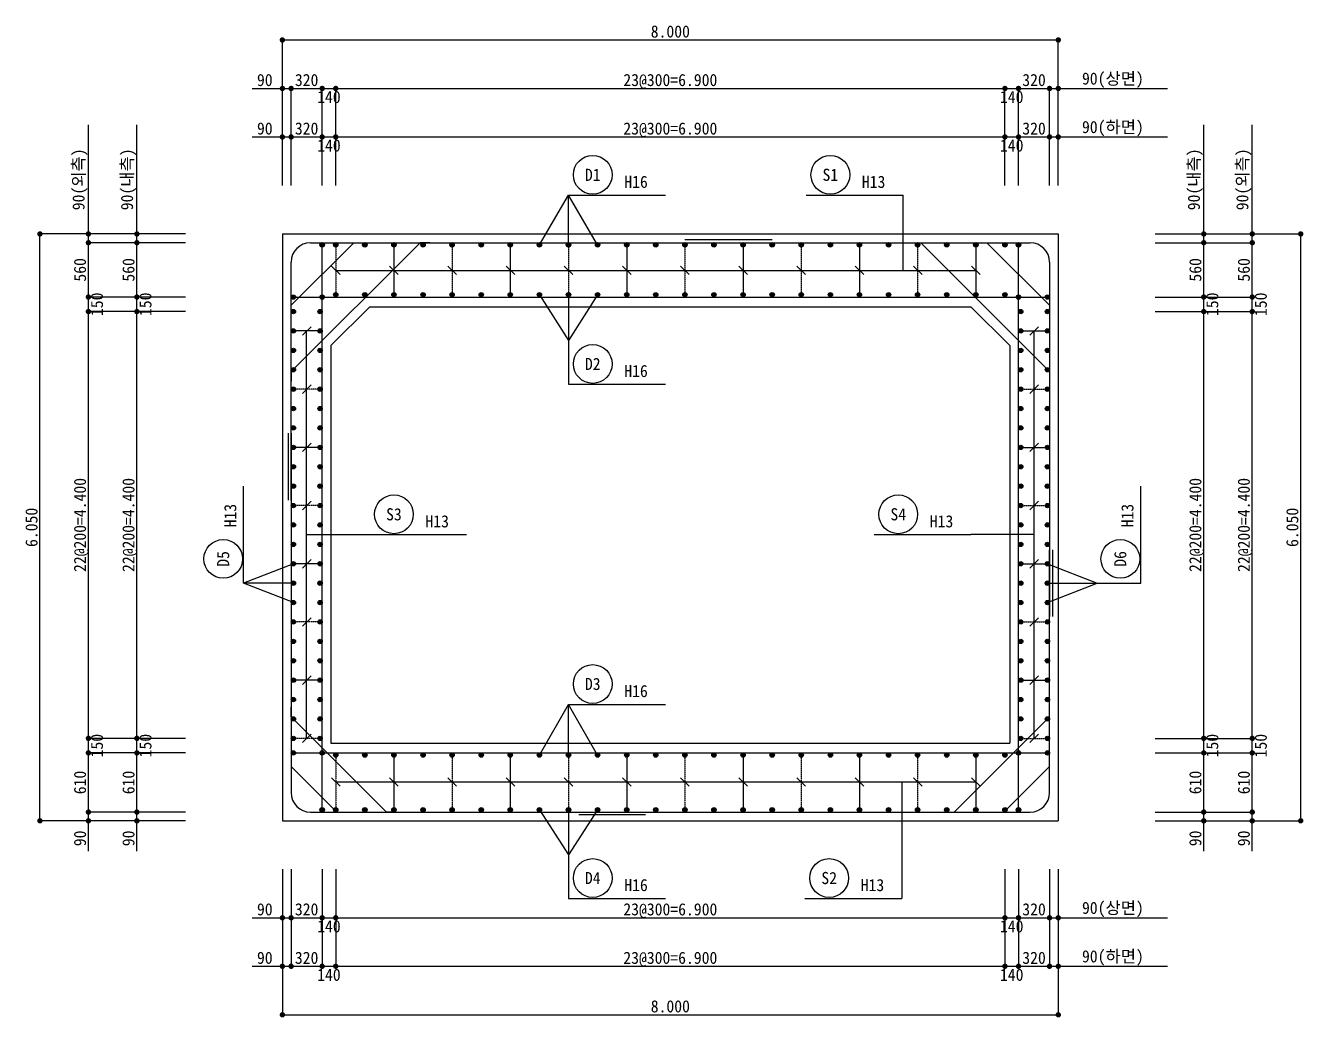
# Model space of a CAD drawing. Header units: millimetres. Extents: x 1330959 to 1373009, y -27555 to 2145.
# Drawn here: x 1345397 to 1358573, y -18392 to -8166 of the extents above; entities that cross this region are included whole.
import ezdxf
from ezdxf.enums import TextEntityAlignment as Align

# ---------------------------------------------------------------- set-up
doc = ezdxf.new("R2010")
doc.units = ezdxf.units.MM
doc.linetypes.add('A-HIDDN01', pattern=[0.375, 0.25, -0.125])
for name, color, linetype in [('CS-CONC-MAJR', 4, 'Continuous'), ('CS-DIML', 1, 'Continuous'), ('CS-DIMT', 3, 'Continuous'), ('CS-MISC', 3, 'Continuous'), ('CS-RBAR-EREC', 6, 'Continuous'), ('CS-RBAR-MAJR', 6, 'Continuous'), ('CS-SYMB-LIN3', 1, 'Continuous'), ('CS-TEXT', 3, 'Continuous')]:
    doc.layers.add(name, color=color, linetype=linetype)
doc.styles.add('A_STANDARD', font='DotumChe.ttf')

msp = doc.modelspace()

# ---------------------------------------------------------------- linework, layer by layer
at = {"layer": 'CS-CONC-MAJR'}
for p, q in [((1348045, -10315), (1348545, -10315)), ((1348045, -10315), (1348045, -16365)), ((1348545, -10315), (1355545, -10315)), ((1355545, -10315), (1356045, -10315)), ((1356045, -10315), (1356045, -16365)), ((1348545, -11465), (1348945, -11065)), ((1348945, -11065), (1355145, -11065)), ((1355545, -11465), (1355145, -11065)), ((1348545, -11465), (1348545, -15565)), ((1355545, -11465), (1355545, -15565)), ((1348545, -15565), (1355545, -15565)), ((1348045, -16365), (1348545, -16365)), ((1348545, -16365), (1355545, -16365)), ((1355545, -16365), (1356045, -16365))]:
    msp.add_line(p, q, dxfattribs=at)
at = {"layer": 'CS-DIML'}
for p, q in [((1348045, -8815), (1348045, -8290)), ((1356045, -8815), (1356045, -8290)), ((1348045, -8315), (1356045, -8315)), ((1347733, -8815), (1348045, -8815)), ((1348045, -9315), (1348045, -8790)), ((1348045, -8815), (1348135, -8815)), ((1348135, -9315), (1348135, -8790)), ((1348135, -8815), (1348455, -8815)), ((1348455, -9315), (1348455, -8790)), ((1348455, -8815), (1348595, -8815)), ((1348595, -9315), (1348595, -8790)), ((1348595, -8815), (1355495, -8815)), ((1355495, -9315), (1355495, -8790)), ((1355495, -8815), (1355635, -8815)), ((1355635, -9315), (1355635, -8790)), ((1355635, -8815), (1355955, -8815)), ((1355955, -9315), (1355955, -8790)), ((1355955, -8815), (1356045, -8815)), ((1356045, -9315), (1356045, -8790)), ((1356045, -8815), (1357170, -8815)), ((1346045, -10315), (1346045, -9190)), ((1346545, -10315), (1346545, -9190)), ((1357545, -10315), (1357545, -9190)), ((1358045, -10315), (1358045, -9190)), ((1347733, -9315), (1348045, -9315)), ((1348045, -9815), (1348045, -9290)), ((1348045, -9315), (1348135, -9315)), ((1348135, -9815), (1348135, -9290)), ((1348135, -9315), (1348455, -9315)), ((1348455, -9815), (1348455, -9290)), ((1348455, -9315), (1348595, -9315)), ((1348595, -9815), (1348595, -9290)), ((1348595, -9315), (1355495, -9315)), ((1355495, -9815), (1355495, -9290)), ((1355495, -9315), (1355635, -9315)), ((1355635, -9815), (1355635, -9290)), ((1355635, -9315), (1355955, -9315)), ((1355955, -9815), (1355955, -9290)), ((1355955, -9315), (1356045, -9315)), ((1356045, -9815), (1356045, -9290)), ((1356045, -9315), (1357170, -9315)), ((1350695, -10427), (1350995, -9915)), ((1350995, -10427), (1350995, -9915)), ((1351295, -10427), (1350995, -9915)), ((1354445, -10690), (1354445, -9915)), ((1346045, -10315), (1345520, -10315)), ((1345545, -16365), (1345545, -10315)), ((1346545, -10315), (1346020, -10315)), ((1346545, -10405), (1346020, -10405)), ((1346045, -10405), (1346045, -10315)), ((1346045, -10965), (1346045, -10405)), ((1347045, -10315), (1346520, -10315)), ((1347045, -10405), (1346520, -10405)), ((1346545, -10405), (1346545, -10315)), ((1346545, -10965), (1346545, -10405)), ((1357045, -10315), (1357570, -10315)), ((1357045, -10405), (1357570, -10405)), ((1357545, -10315), (1358070, -10315)), ((1357545, -10405), (1357545, -10315)), ((1357545, -10405), (1358070, -10405)), ((1357545, -10965), (1357545, -10405)), ((1358045, -10405), (1358045, -10315)), ((1358045, -10315), (1358570, -10315)), ((1358045, -10965), (1358045, -10405)), ((1358545, -16365), (1358545, -10315)), ((1348595, -10690), (1355195, -10690)), ((1346545, -10965), (1346020, -10965)), ((1346045, -11115), (1346045, -10965)), ((1347045, -10965), (1346520, -10965)), ((1346545, -11115), (1346545, -10965)), ((1350695, -10942), (1350995, -11415)), ((1350995, -10942), (1350995, -11415)), ((1351295, -10942), (1350995, -11415)), ((1357045, -10965), (1357570, -10965)), ((1357545, -10965), (1358070, -10965)), ((1357545, -11115), (1357545, -10965)), ((1358045, -11115), (1358045, -10965)), ((1346545, -11115), (1346020, -11115)), ((1346045, -15515), (1346045, -11115)), ((1347045, -11115), (1346520, -11115)), ((1346545, -15515), (1346545, -11115)), ((1357045, -11115), (1357570, -11115)), ((1357545, -11115), (1358070, -11115)), ((1357545, -15515), (1357545, -11115)), ((1358045, -15515), (1358045, -11115)), ((1348295, -15515), (1348295, -11315)), ((1355795, -15515), (1355795, -11315)), ((1350995, -11415), (1350995, -11865)), ((1348295, -13415), (1348945, -13415)), ((1355795, -13415), (1355145, -13415)), ((1348158, -13715), (1347645, -13915)), ((1355933, -13715), (1356445, -13915)), ((1348158, -14115), (1347645, -13915)), ((1348158, -13915), (1347645, -13915)), ((1355933, -14115), (1356445, -13915)), ((1355933, -13915), (1356445, -13915)), ((1356445, -13915), (1356895, -13915)), ((1350695, -15687), (1350995, -15165)), ((1350995, -15687), (1350995, -15165)), ((1351295, -15687), (1350995, -15165)), ((1346545, -15515), (1346020, -15515)), ((1346045, -15665), (1346045, -15515)), ((1347045, -15515), (1346520, -15515)), ((1346545, -15665), (1346545, -15515)), ((1357045, -15515), (1357570, -15515)), ((1357545, -15515), (1358070, -15515)), ((1357545, -15665), (1357545, -15515)), ((1358045, -15665), (1358045, -15515)), ((1346545, -15665), (1346020, -15665)), ((1346045, -16275), (1346045, -15665)), ((1347045, -15665), (1346520, -15665)), ((1346545, -16275), (1346545, -15665)), ((1357045, -15665), (1357570, -15665)), ((1357545, -15665), (1358070, -15665)), ((1357545, -16275), (1357545, -15665)), ((1358045, -16275), (1358045, -15665)), ((1348595, -15965), (1355195, -15965)), ((1354433, -15965), (1354433, -17165)), ((1346545, -16275), (1346020, -16275)), ((1346045, -16365), (1346045, -16275)), ((1347045, -16275), (1346520, -16275)), ((1346545, -16365), (1346545, -16275)), ((1350695, -16252), (1350995, -16715)), ((1350995, -16252), (1350995, -16715)), ((1351295, -16252), (1350995, -16715)), ((1357045, -16275), (1357570, -16275)), ((1357545, -16275), (1358070, -16275)), ((1357545, -16365), (1357545, -16275)), ((1358045, -16365), (1358045, -16275)), ((1346045, -16365), (1345520, -16365)), ((1346545, -16365), (1346020, -16365)), ((1346045, -16677), (1346045, -16365)), ((1347045, -16365), (1346520, -16365)), ((1346545, -16677), (1346545, -16365)), ((1357045, -16365), (1357570, -16365)), ((1357545, -16365), (1358070, -16365)), ((1357545, -16677), (1357545, -16365)), ((1358045, -16677), (1358045, -16365)), ((1358045, -16365), (1358570, -16365)), ((1350995, -16715), (1350995, -17165)), ((1348045, -16865), (1348045, -17390)), ((1348135, -16865), (1348135, -17390)), ((1348455, -16865), (1348455, -17390)), ((1348595, -16865), (1348595, -17390)), ((1355495, -16865), (1355495, -17390)), ((1355635, -16865), (1355635, -17390)), ((1355955, -16865), (1355955, -17390)), ((1356045, -16865), (1356045, -17390)), ((1347733, -17365), (1348045, -17365)), ((1348045, -17365), (1348045, -17890)), ((1348045, -17365), (1348135, -17365)), ((1348135, -17365), (1348135, -17890)), ((1348135, -17365), (1348455, -17365)), ((1348455, -17365), (1348455, -17890)), ((1348455, -17365), (1348595, -17365)), ((1348595, -17365), (1348595, -17890)), ((1348595, -17365), (1355495, -17365)), ((1355495, -17365), (1355495, -17890)), ((1355495, -17365), (1355635, -17365)), ((1355635, -17365), (1355635, -17890)), ((1355635, -17365), (1355955, -17365)), ((1355955, -17365), (1355955, -17890)), ((1355955, -17365), (1356045, -17365)), ((1356045, -17365), (1356045, -17890)), ((1356045, -17365), (1357170, -17365)), ((1347733, -17865), (1348045, -17865)), ((1348045, -17865), (1348135, -17865)), ((1348045, -17865), (1348045, -18390)), ((1348135, -17865), (1348455, -17865)), ((1348455, -17865), (1348595, -17865)), ((1348595, -17865), (1355495, -17865)), ((1355495, -17865), (1355635, -17865)), ((1355635, -17865), (1355955, -17865)), ((1355955, -17865), (1356045, -17865)), ((1356045, -17865), (1357170, -17865)), ((1356045, -17865), (1356045, -18390)), ((1348045, -18365), (1356045, -18365))]:
    msp.add_line(p, q, dxfattribs=at)
at = {"layer": 'CS-MISC'}
for p, q in [((1348551, -10646), (1348640, -10734)), ((1349151, -10646), (1349240, -10734)), ((1349751, -10646), (1349840, -10734)), ((1350351, -10646), (1350440, -10734)), ((1350951, -10646), (1351040, -10734)), ((1351551, -10646), (1351640, -10734)), ((1352151, -10646), (1352240, -10734)), ((1352751, -10646), (1352840, -10734)), ((1353351, -10646), (1353440, -10734)), ((1353951, -10646), (1354040, -10734)), ((1354551, -10646), (1354640, -10734)), ((1355151, -10646), (1355240, -10734)), ((1348340, -11271), (1348251, -11359)), ((1355751, -11359), (1355840, -11271)), ((1348340, -11871), (1348251, -11959)), ((1355751, -11959), (1355840, -11871)), ((1348340, -12471), (1348251, -12559)), ((1355751, -12559), (1355840, -12471)), ((1348340, -13071), (1348251, -13159)), ((1355751, -13159), (1355840, -13071)), ((1348340, -13671), (1348251, -13759)), ((1355751, -13759), (1355840, -13671)), ((1348340, -14271), (1348251, -14359)), ((1355751, -14359), (1355840, -14271)), ((1348340, -14871), (1348251, -14959)), ((1355751, -14959), (1355840, -14871)), ((1348340, -15471), (1348251, -15559)), ((1355751, -15559), (1355840, -15471)), ((1348551, -15921), (1348640, -16009)), ((1349151, -15921), (1349240, -16009)), ((1349751, -15921), (1349840, -16009)), ((1350351, -15921), (1350440, -16009)), ((1350951, -15921), (1351040, -16009)), ((1351551, -15921), (1351640, -16009)), ((1352151, -15921), (1352240, -16009)), ((1352751, -15921), (1352840, -16009)), ((1353351, -15921), (1353440, -16009)), ((1353951, -15921), (1354040, -16009)), ((1354551, -15921), (1354640, -16009)), ((1355151, -15921), (1355240, -16009))]:
    msp.add_line(p, q, dxfattribs=at)
at = {"layer": 'CS-MISC', "color": 1, "const_width": 27.5}
for points in [[(1348045, -8301, 1), (1348045, -8329, 1)], [(1356045, -8301, 1), (1356045, -8329, 1)], [(1348045, -8801, 1), (1348045, -8829, 1)], [(1348135, -8801, 1), (1348135, -8829, 1)], [(1348135, -8801, 1), (1348135, -8829, 1)], [(1348455, -8801, 1), (1348455, -8829, 1)], [(1348455, -8801, 1), (1348455, -8829, 1)], [(1348595, -8801, 1), (1348595, -8829, 1)], [(1348595, -8801, 1), (1348595, -8829, 1)], [(1355495, -8801, 1), (1355495, -8829, 1)], [(1355495, -8801, 1), (1355495, -8829, 1)], [(1355635, -8801, 1), (1355635, -8829, 1)], [(1355635, -8801, 1), (1355635, -8829, 1)], [(1355955, -8801, 1), (1355955, -8829, 1)], [(1355955, -8801, 1), (1355955, -8829, 1)], [(1356045, -8801, 1), (1356045, -8829, 1)], [(1356045, -8801, 1), (1356045, -8829, 1)], [(1348045, -9301, 1), (1348045, -9329, 1)], [(1348135, -9301, 1), (1348135, -9329, 1)], [(1348135, -9301, 1), (1348135, -9329, 1)], [(1348455, -9301, 1), (1348455, -9329, 1)], [(1348455, -9301, 1), (1348455, -9329, 1)], [(1348595, -9301, 1), (1348595, -9329, 1)], [(1348595, -9301, 1), (1348595, -9329, 1)], [(1355495, -9301, 1), (1355495, -9329, 1)], [(1355495, -9301, 1), (1355495, -9329, 1)], [(1355635, -9301, 1), (1355635, -9329, 1)], [(1355635, -9301, 1), (1355635, -9329, 1)], [(1355955, -9301, 1), (1355955, -9329, 1)], [(1355955, -9301, 1), (1355955, -9329, 1)], [(1356045, -9301, 1), (1356045, -9329, 1)], [(1356045, -9301, 1), (1356045, -9329, 1)], [(1345545, -10301, 1), (1345545, -10329, 1)], [(1346045, -10301, 1), (1346045, -10329, 1)], [(1346045, -10301, 1), (1346045, -10329, 1)], [(1346045, -10391, 1), (1346045, -10419, 1)], [(1346045, -10391, 1), (1346045, -10419, 1)], [(1346545, -10301, 1), (1346545, -10329, 1)], [(1346545, -10301, 1), (1346545, -10329, 1)], [(1346545, -10391, 1), (1346545, -10419, 1)], [(1346545, -10391, 1), (1346545, -10419, 1)], [(1357545, -10301, 1), (1357545, -10329, 1)], [(1357545, -10301, 1), (1357545, -10329, 1)], [(1357545, -10391, 1), (1357545, -10419, 1)], [(1357545, -10391, 1), (1357545, -10419, 1)], [(1358045, -10301, 1), (1358045, -10329, 1)], [(1358045, -10301, 1), (1358045, -10329, 1)], [(1358045, -10391, 1), (1358045, -10419, 1)], [(1358045, -10391, 1), (1358045, -10419, 1)], [(1358545, -10301, 1), (1358545, -10329, 1)], [(1346045, -10951, 1), (1346045, -10979, 1)], [(1346045, -10951, 1), (1346045, -10979, 1)], [(1346545, -10951, 1), (1346545, -10979, 1)], [(1346545, -10951, 1), (1346545, -10979, 1)], [(1357545, -10951, 1), (1357545, -10979, 1)], [(1357545, -10951, 1), (1357545, -10979, 1)], [(1358045, -10951, 1), (1358045, -10979, 1)], [(1358045, -10951, 1), (1358045, -10979, 1)], [(1346045, -11101, 1), (1346045, -11129, 1)], [(1346045, -11101, 1), (1346045, -11129, 1)], [(1346545, -11101, 1), (1346545, -11129, 1)], [(1346545, -11101, 1), (1346545, -11129, 1)], [(1357545, -11101, 1), (1357545, -11129, 1)], [(1357545, -11101, 1), (1357545, -11129, 1)], [(1358045, -11101, 1), (1358045, -11129, 1)], [(1358045, -11101, 1), (1358045, -11129, 1)], [(1346045, -15501, 1), (1346045, -15529, 1)], [(1346045, -15501, 1), (1346045, -15529, 1)], [(1346545, -15501, 1), (1346545, -15529, 1)], [(1346545, -15501, 1), (1346545, -15529, 1)], [(1357545, -15501, 1), (1357545, -15529, 1)], [(1357545, -15501, 1), (1357545, -15529, 1)], [(1358045, -15501, 1), (1358045, -15529, 1)], [(1358045, -15501, 1), (1358045, -15529, 1)], [(1346045, -15651, 1), (1346045, -15679, 1)], [(1346045, -15651, 1), (1346045, -15679, 1)], [(1346545, -15651, 1), (1346545, -15679, 1)], [(1346545, -15651, 1), (1346545, -15679, 1)], [(1357545, -15651, 1), (1357545, -15679, 1)], [(1357545, -15651, 1), (1357545, -15679, 1)], [(1358045, -15651, 1), (1358045, -15679, 1)], [(1358045, -15651, 1), (1358045, -15679, 1)], [(1345545, -16351, 1), (1345545, -16379, 1)], [(1346045, -16261, 1), (1346045, -16289, 1)], [(1346045, -16261, 1), (1346045, -16289, 1)], [(1346045, -16351, 1), (1346045, -16379, 1)], [(1346545, -16261, 1), (1346545, -16289, 1)], [(1346545, -16261, 1), (1346545, -16289, 1)], [(1346545, -16351, 1), (1346545, -16379, 1)], [(1357545, -16261, 1), (1357545, -16289, 1)], [(1357545, -16261, 1), (1357545, -16289, 1)], [(1357545, -16351, 1), (1357545, -16379, 1)], [(1358045, -16261, 1), (1358045, -16289, 1)], [(1358045, -16261, 1), (1358045, -16289, 1)], [(1358045, -16351, 1), (1358045, -16379, 1)], [(1358545, -16351, 1), (1358545, -16379, 1)], [(1348045, -17351, 1), (1348045, -17379, 1)], [(1348135, -17351, 1), (1348135, -17379, 1)], [(1348135, -17351, 1), (1348135, -17379, 1)], [(1348455, -17351, 1), (1348455, -17379, 1)], [(1348455, -17351, 1), (1348455, -17379, 1)], [(1348595, -17351, 1), (1348595, -17379, 1)], [(1348595, -17351, 1), (1348595, -17379, 1)], [(1355495, -17351, 1), (1355495, -17379, 1)], [(1355495, -17351, 1), (1355495, -17379, 1)], [(1355635, -17351, 1), (1355635, -17379, 1)], [(1355635, -17351, 1), (1355635, -17379, 1)], [(1355955, -17351, 1), (1355955, -17379, 1)], [(1355955, -17351, 1), (1355955, -17379, 1)], [(1356045, -17351, 1), (1356045, -17379, 1)], [(1356045, -17351, 1), (1356045, -17379, 1)], [(1348045, -17851, 1), (1348045, -17879, 1)], [(1348135, -17851, 1), (1348135, -17879, 1)], [(1348135, -17851, 1), (1348135, -17879, 1)], [(1348455, -17851, 1), (1348455, -17879, 1)], [(1348455, -17851, 1), (1348455, -17879, 1)], [(1348595, -17851, 1), (1348595, -17879, 1)], [(1348595, -17851, 1), (1348595, -17879, 1)], [(1355495, -17851, 1), (1355495, -17879, 1)], [(1355495, -17851, 1), (1355495, -17879, 1)], [(1355635, -17851, 1), (1355635, -17879, 1)], [(1355635, -17851, 1), (1355635, -17879, 1)], [(1355955, -17851, 1), (1355955, -17879, 1)], [(1355955, -17851, 1), (1355955, -17879, 1)], [(1356045, -17851, 1), (1356045, -17879, 1)], [(1356045, -17851, 1), (1356045, -17879, 1)], [(1348045, -18351, 1), (1348045, -18379, 1)], [(1356045, -18351, 1), (1356045, -18379, 1)]]:
    msp.add_lwpolyline(points, format="xyb", close=True, dxfattribs=at)
at = {"layer": 'CS-RBAR-EREC'}
for p, q in [((1348135, -11050), (1348780, -10405)), ((1355955, -11050), (1355310, -10405)), ((1348135, -15805), (1348605, -16275)), ((1355955, -15805), (1355485, -16275))]:
    msp.add_line(p, q, dxfattribs=at)
at = {"layer": 'CS-RBAR-EREC', "linetype": 'A-HIDDN01'}
for p, q in [((1348595, -10405), (1348595, -10965)), ((1349795, -10405), (1349795, -10965)), ((1350995, -10405), (1350995, -10965)), ((1352195, -10405), (1352195, -10965)), ((1353395, -10405), (1353395, -10965)), ((1354595, -10405), (1354595, -10965)), ((1348455, -11915), (1348135, -11915)), ((1355635, -11915), (1355955, -11915)), ((1348455, -13115), (1348135, -13115)), ((1355635, -13115), (1355955, -13115)), ((1348455, -14315), (1348135, -14315)), ((1355635, -14315), (1355955, -14315)), ((1348455, -15515), (1348135, -15515)), ((1355635, -15515), (1355955, -15515)), ((1348595, -15665), (1348595, -16275)), ((1349795, -15665), (1349795, -16275)), ((1350995, -15665), (1350995, -16275)), ((1352195, -15665), (1352195, -16275)), ((1353395, -15665), (1353395, -16275)), ((1354595, -15665), (1354595, -16275))]:
    msp.add_line(p, q, dxfattribs=at)
at = {"layer": 'CS-RBAR-EREC', "linetype": 'Continuous'}
for p, q in [((1349195, -10405), (1349195, -10965)), ((1350395, -10405), (1350395, -10965)), ((1351595, -10405), (1351595, -10965)), ((1352795, -10405), (1352795, -10965)), ((1353995, -10405), (1353995, -10965)), ((1355195, -10405), (1355195, -10965)), ((1348455, -11315), (1348135, -11315)), ((1355635, -11315), (1355955, -11315)), ((1348455, -12515), (1348135, -12515)), ((1355635, -12515), (1355955, -12515)), ((1348455, -13715), (1348135, -13715)), ((1355635, -13715), (1355955, -13715)), ((1348455, -14915), (1348135, -14915)), ((1355635, -14915), (1355955, -14915)), ((1349195, -15665), (1349195, -16275)), ((1350395, -15665), (1350395, -16275)), ((1351595, -15665), (1351595, -16275)), ((1352795, -15665), (1352795, -16275)), ((1353995, -15665), (1353995, -16275)), ((1355195, -15665), (1355195, -16275))]:
    msp.add_line(p, q, dxfattribs=at)
at = {"layer": 'CS-RBAR-MAJR'}
for p, q in [((1349464, -10405), (1348135, -11733)), ((1348335, -10405), (1353095, -10405)), ((1348455, -16275), (1348455, -10405)), ((1349564, -10405), (1349464, -10405)), ((1353095, -10375), (1352195, -10375)), ((1352195, -10405), (1355755, -10405)), ((1354527, -10405), (1354627, -10405)), ((1354627, -10405), (1355955, -11733)), ((1355635, -16275), (1355635, -10405)), ((1348135, -13060), (1348135, -10605)), ((1355955, -10605), (1355955, -14260)), ((1348135, -10965), (1355955, -10965)), ((1348135, -11733), (1348135, -11833)), ((1355955, -11733), (1355955, -11833)), ((1348105, -12370), (1348105, -13060)), ((1348135, -12370), (1348135, -16075)), ((1355955, -16075), (1355955, -13570)), ((1355985, -13570), (1355985, -14260)), ((1348135, -15293), (1348135, -15193)), ((1355955, -15293), (1355955, -15193)), ((1349118, -16275), (1348135, -15293)), ((1354973, -16275), (1355955, -15293)), ((1348135, -15665), (1355955, -15665)), ((1348335, -16275), (1351790, -16275)), ((1349218, -16275), (1349118, -16275)), ((1351100, -16275), (1355755, -16275)), ((1351790, -16305), (1351100, -16305)), ((1354873, -16275), (1354973, -16275))]:
    msp.add_line(p, q, dxfattribs=at)
at = {"layer": 'CS-RBAR-MAJR', "const_width": 22.5}
for points in [[(1348467, -10427, 1), (1348444, -10427, 1)], [(1348607, -10427, 1), (1348584, -10427, 1)], [(1348907, -10427, 1), (1348884, -10427, 1)], [(1349207, -10427, 1), (1349184, -10427, 1)], [(1349507, -10427, 1), (1349484, -10427, 1)], [(1349807, -10427, 1), (1349784, -10427, 1)], [(1350107, -10427, 1), (1350084, -10427, 1)], [(1350407, -10427, 1), (1350384, -10427, 1)], [(1350707, -10427, 1), (1350684, -10427, 1)], [(1351007, -10427, 1), (1350984, -10427, 1)], [(1351307, -10427, 1), (1351284, -10427, 1)], [(1351607, -10427, 1), (1351584, -10427, 1)], [(1351907, -10427, 1), (1351884, -10427, 1)], [(1352207, -10427, 1), (1352184, -10427, 1)], [(1352507, -10427, 1), (1352484, -10427, 1)], [(1352807, -10427, 1), (1352784, -10427, 1)], [(1353107, -10427, 1), (1353084, -10427, 1)], [(1353407, -10427, 1), (1353384, -10427, 1)], [(1353707, -10427, 1), (1353684, -10427, 1)], [(1354007, -10427, 1), (1353984, -10427, 1)], [(1354307, -10427, 1), (1354284, -10427, 1)], [(1354607, -10427, 1), (1354584, -10427, 1)], [(1354907, -10427, 1), (1354884, -10427, 1)], [(1355207, -10427, 1), (1355184, -10427, 1)], [(1355507, -10427, 1), (1355484, -10427, 1)], [(1355647, -10427, 1), (1355624, -10427, 1)], [(1348607, -10942, 1), (1348584, -10942, 1)], [(1348907, -10942, 1), (1348884, -10942, 1)], [(1349207, -10942, 1), (1349184, -10942, 1)], [(1349507, -10942, 1), (1349484, -10942, 1)], [(1349807, -10942, 1), (1349784, -10942, 1)], [(1350107, -10942, 1), (1350084, -10942, 1)], [(1350407, -10942, 1), (1350384, -10942, 1)], [(1350707, -10942, 1), (1350684, -10942, 1)], [(1351007, -10942, 1), (1350984, -10942, 1)], [(1351307, -10942, 1), (1351284, -10942, 1)], [(1351607, -10942, 1), (1351584, -10942, 1)], [(1351907, -10942, 1), (1351884, -10942, 1)], [(1352207, -10942, 1), (1352184, -10942, 1)], [(1352507, -10942, 1), (1352484, -10942, 1)], [(1352807, -10942, 1), (1352784, -10942, 1)], [(1353107, -10942, 1), (1353084, -10942, 1)], [(1353407, -10942, 1), (1353384, -10942, 1)], [(1353707, -10942, 1), (1353684, -10942, 1)], [(1354007, -10942, 1), (1353984, -10942, 1)], [(1354307, -10942, 1), (1354284, -10942, 1)], [(1354607, -10942, 1), (1354584, -10942, 1)], [(1354907, -10942, 1), (1354884, -10942, 1)], [(1355207, -10942, 1), (1355184, -10942, 1)], [(1355507, -10942, 1), (1355484, -10942, 1)], [(1348169, -10965, 1), (1348147, -10965, 1)], [(1348467, -10965, 1), (1348444, -10965, 1)], [(1355647, -10965, 1), (1355624, -10965, 1)], [(1355944, -10965, 1), (1355922, -10965, 1)], [(1348169, -11115, 1), (1348147, -11115, 1)], [(1348444, -11115, 1), (1348422, -11115, 1)], [(1355669, -11115, 1), (1355647, -11115, 1)], [(1355944, -11115, 1), (1355922, -11115, 1)], [(1348169, -11315, 1), (1348147, -11315, 1)], [(1348444, -11315, 1), (1348422, -11315, 1)], [(1355669, -11315, 1), (1355647, -11315, 1)], [(1355944, -11315, 1), (1355922, -11315, 1)], [(1348169, -11515, 1), (1348147, -11515, 1)], [(1348444, -11515, 1), (1348422, -11515, 1)], [(1355669, -11515, 1), (1355647, -11515, 1)], [(1355944, -11515, 1), (1355922, -11515, 1)], [(1348169, -11715, 1), (1348147, -11715, 1)], [(1348444, -11715, 1), (1348422, -11715, 1)], [(1355669, -11715, 1), (1355647, -11715, 1)], [(1355944, -11715, 1), (1355922, -11715, 1)], [(1348169, -11915, 1), (1348147, -11915, 1)], [(1348444, -11915, 1), (1348422, -11915, 1)], [(1355669, -11915, 1), (1355647, -11915, 1)], [(1355944, -11915, 1), (1355922, -11915, 1)], [(1348169, -12115, 1), (1348147, -12115, 1)], [(1348444, -12115, 1), (1348422, -12115, 1)], [(1355669, -12115, 1), (1355647, -12115, 1)], [(1355944, -12115, 1), (1355922, -12115, 1)], [(1348169, -12315, 1), (1348147, -12315, 1)], [(1348444, -12315, 1), (1348422, -12315, 1)], [(1355669, -12315, 1), (1355647, -12315, 1)], [(1355944, -12315, 1), (1355922, -12315, 1)], [(1348169, -12515, 1), (1348147, -12515, 1)], [(1348444, -12515, 1), (1348422, -12515, 1)], [(1355669, -12515, 1), (1355647, -12515, 1)], [(1355944, -12515, 1), (1355922, -12515, 1)], [(1348169, -12715, 1), (1348147, -12715, 1)], [(1348444, -12715, 1), (1348422, -12715, 1)], [(1355669, -12715, 1), (1355647, -12715, 1)], [(1355944, -12715, 1), (1355922, -12715, 1)], [(1348169, -12915, 1), (1348147, -12915, 1)], [(1348444, -12915, 1), (1348422, -12915, 1)], [(1355669, -12915, 1), (1355647, -12915, 1)], [(1355944, -12915, 1), (1355922, -12915, 1)], [(1348169, -13115, 1), (1348147, -13115, 1)], [(1348444, -13115, 1), (1348422, -13115, 1)], [(1355669, -13115, 1), (1355647, -13115, 1)], [(1355944, -13115, 1), (1355922, -13115, 1)], [(1348169, -13315, 1), (1348147, -13315, 1)], [(1348444, -13315, 1), (1348422, -13315, 1)], [(1355669, -13315, 1), (1355647, -13315, 1)], [(1355944, -13315, 1), (1355922, -13315, 1)], [(1348169, -13515, 1), (1348147, -13515, 1)], [(1348444, -13515, 1), (1348422, -13515, 1)], [(1355669, -13515, 1), (1355647, -13515, 1)], [(1355944, -13515, 1), (1355922, -13515, 1)], [(1348169, -13715, 1), (1348147, -13715, 1)], [(1348444, -13715, 1), (1348422, -13715, 1)], [(1355669, -13715, 1), (1355647, -13715, 1)], [(1355944, -13715, 1), (1355922, -13715, 1)], [(1348169, -13915, 1), (1348147, -13915, 1)], [(1348444, -13915, 1), (1348422, -13915, 1)], [(1355669, -13915, 1), (1355647, -13915, 1)], [(1355944, -13915, 1), (1355922, -13915, 1)], [(1348169, -14115, 1), (1348147, -14115, 1)], [(1348444, -14115, 1), (1348422, -14115, 1)], [(1355669, -14115, 1), (1355647, -14115, 1)], [(1355944, -14115, 1), (1355922, -14115, 1)], [(1348169, -14315, 1), (1348147, -14315, 1)], [(1348444, -14315, 1), (1348422, -14315, 1)], [(1355669, -14315, 1), (1355647, -14315, 1)], [(1355944, -14315, 1), (1355922, -14315, 1)], [(1348169, -14515, 1), (1348147, -14515, 1)], [(1348444, -14515, 1), (1348422, -14515, 1)], [(1355669, -14515, 1), (1355647, -14515, 1)], [(1355944, -14515, 1), (1355922, -14515, 1)], [(1348169, -14715, 1), (1348147, -14715, 1)], [(1348444, -14715, 1), (1348422, -14715, 1)], [(1355669, -14715, 1), (1355647, -14715, 1)], [(1355944, -14715, 1), (1355922, -14715, 1)], [(1348169, -14915, 1), (1348147, -14915, 1)], [(1348444, -14915, 1), (1348422, -14915, 1)], [(1355669, -14915, 1), (1355647, -14915, 1)], [(1355944, -14915, 1), (1355922, -14915, 1)], [(1348169, -15115, 1), (1348147, -15115, 1)], [(1348444, -15115, 1), (1348422, -15115, 1)], [(1355669, -15115, 1), (1355647, -15115, 1)], [(1355944, -15115, 1), (1355922, -15115, 1)], [(1348169, -15315, 1), (1348147, -15315, 1)], [(1348444, -15315, 1), (1348422, -15315, 1)], [(1355669, -15315, 1), (1355647, -15315, 1)], [(1355944, -15315, 1), (1355922, -15315, 1)], [(1348169, -15515, 1), (1348147, -15515, 1)], [(1348444, -15515, 1), (1348422, -15515, 1)], [(1355669, -15515, 1), (1355647, -15515, 1)], [(1355944, -15515, 1), (1355922, -15515, 1)], [(1348169, -15665, 1), (1348147, -15665, 1)], [(1348467, -15665, 1), (1348444, -15665, 1)], [(1348607, -15687, 1), (1348584, -15687, 1)], [(1348907, -15687, 1), (1348884, -15687, 1)], [(1349207, -15687, 1), (1349184, -15687, 1)], [(1349507, -15687, 1), (1349484, -15687, 1)], [(1349807, -15687, 1), (1349784, -15687, 1)], [(1350107, -15687, 1), (1350084, -15687, 1)], [(1350407, -15687, 1), (1350384, -15687, 1)], [(1350707, -15687, 1), (1350684, -15687, 1)], [(1351007, -15687, 1), (1350984, -15687, 1)], [(1351307, -15687, 1), (1351284, -15687, 1)], [(1351607, -15687, 1), (1351584, -15687, 1)], [(1351907, -15687, 1), (1351884, -15687, 1)], [(1352207, -15687, 1), (1352184, -15687, 1)], [(1352507, -15687, 1), (1352484, -15687, 1)], [(1352807, -15687, 1), (1352784, -15687, 1)], [(1353107, -15687, 1), (1353084, -15687, 1)], [(1353407, -15687, 1), (1353384, -15687, 1)], [(1353707, -15687, 1), (1353684, -15687, 1)], [(1354007, -15687, 1), (1353984, -15687, 1)], [(1354307, -15687, 1), (1354284, -15687, 1)], [(1354607, -15687, 1), (1354584, -15687, 1)], [(1354907, -15687, 1), (1354884, -15687, 1)], [(1355207, -15687, 1), (1355184, -15687, 1)], [(1355507, -15687, 1), (1355484, -15687, 1)], [(1355647, -15665, 1), (1355624, -15665, 1)], [(1355944, -15665, 1), (1355922, -15665, 1)], [(1348467, -16252, 1), (1348444, -16252, 1)], [(1348607, -16252, 1), (1348584, -16252, 1)], [(1348907, -16252, 1), (1348884, -16252, 1)], [(1349207, -16252, 1), (1349184, -16252, 1)], [(1349507, -16252, 1), (1349484, -16252, 1)], [(1349807, -16252, 1), (1349784, -16252, 1)], [(1350107, -16252, 1), (1350084, -16252, 1)], [(1350407, -16252, 1), (1350384, -16252, 1)], [(1350707, -16252, 1), (1350684, -16252, 1)], [(1351007, -16252, 1), (1350984, -16252, 1)], [(1351307, -16252, 1), (1351284, -16252, 1)], [(1351607, -16252, 1), (1351584, -16252, 1)], [(1351907, -16252, 1), (1351884, -16252, 1)], [(1352207, -16252, 1), (1352184, -16252, 1)], [(1352507, -16252, 1), (1352484, -16252, 1)], [(1352807, -16252, 1), (1352784, -16252, 1)], [(1353107, -16252, 1), (1353084, -16252, 1)], [(1353407, -16252, 1), (1353384, -16252, 1)], [(1353707, -16252, 1), (1353684, -16252, 1)], [(1354007, -16252, 1), (1353984, -16252, 1)], [(1354307, -16252, 1), (1354284, -16252, 1)], [(1354607, -16252, 1), (1354584, -16252, 1)], [(1354907, -16252, 1), (1354884, -16252, 1)], [(1355207, -16252, 1), (1355184, -16252, 1)], [(1355507, -16252, 1), (1355484, -16252, 1)], [(1355647, -16252, 1), (1355624, -16252, 1)]]:
    msp.add_lwpolyline(points, format="xyb", close=True, dxfattribs=at)
at = {"layer": 'CS-RBAR-MAJR'}
for centre in [(1348455, -10427), (1348595, -10427), (1348895, -10427), (1349195, -10427), (1349495, -10427), (1349795, -10427), (1350095, -10427), (1350395, -10427), (1350695, -10427), (1350995, -10427), (1351295, -10427), (1351595, -10427), (1351895, -10427), (1352195, -10427), (1352495, -10427), (1352795, -10427), (1353095, -10427), (1353395, -10427), (1353695, -10427), (1353995, -10427), (1354295, -10427), (1354595, -10427), (1354895, -10427), (1355195, -10427), (1355495, -10427), (1355635, -10427), (1348595, -10942), (1348895, -10942), (1349195, -10942), (1349495, -10942), (1349795, -10942), (1350095, -10942), (1350395, -10942), (1350695, -10942), (1350995, -10942), (1351295, -10942), (1351595, -10942), (1351895, -10942), (1352195, -10942), (1352495, -10942), (1352795, -10942), (1353095, -10942), (1353395, -10942), (1353695, -10942), (1353995, -10942), (1354295, -10942), (1354595, -10942), (1354895, -10942), (1355195, -10942), (1355495, -10942), (1348158, -10965), (1348455, -10965), (1355635, -10965), (1355933, -10965), (1348158, -11115), (1348433, -11115), (1355658, -11115), (1355933, -11115), (1348158, -11315), (1348433, -11315), (1355658, -11315), (1355933, -11315), (1348158, -11515), (1348433, -11515), (1355658, -11515), (1355933, -11515), (1348158, -11715), (1348433, -11715), (1355658, -11715), (1355933, -11715), (1348158, -11915), (1348433, -11915), (1355658, -11915), (1355933, -11915), (1348158, -12115), (1348433, -12115), (1355658, -12115), (1355933, -12115), (1348158, -12315), (1348433, -12315), (1355658, -12315), (1355933, -12315), (1348158, -12515), (1348433, -12515), (1355658, -12515), (1355933, -12515), (1348158, -12715), (1348433, -12715), (1355658, -12715), (1355933, -12715), (1348158, -12915), (1348433, -12915), (1355658, -12915), (1355933, -12915), (1348158, -13115), (1348433, -13115), (1355658, -13115), (1355933, -13115), (1348158, -13315), (1348433, -13315), (1355658, -13315), (1355933, -13315), (1348158, -13515), (1348433, -13515), (1355658, -13515), (1355933, -13515), (1348158, -13715), (1348433, -13715), (1355658, -13715), (1355933, -13715), (1348158, -13915), (1348433, -13915), (1355658, -13915), (1355933, -13915), (1348158, -14115), (1348433, -14115), (1355658, -14115), (1355933, -14115), (1348158, -14315), (1348433, -14315), (1355658, -14315), (1355933, -14315), (1348158, -14515), (1348433, -14515), (1355658, -14515), (1355933, -14515), (1348158, -14715), (1348433, -14715), (1355658, -14715), (1355933, -14715), (1348158, -14915), (1348433, -14915), (1355658, -14915), (1355933, -14915), (1348158, -15115), (1348433, -15115), (1355658, -15115), (1355933, -15115), (1348158, -15315), (1348433, -15315), (1355658, -15315), (1355933, -15315), (1348158, -15515), (1348433, -15515), (1355658, -15515), (1355933, -15515), (1348158, -15665), (1348455, -15665), (1348595, -15687), (1348895, -15687), (1349195, -15687), (1349495, -15687), (1349795, -15687), (1350095, -15687), (1350395, -15687), (1350695, -15687), (1350995, -15687), (1351295, -15687), (1351595, -15687), (1351895, -15687), (1352195, -15687), (1352495, -15687), (1352795, -15687), (1353095, -15687), (1353395, -15687), (1353695, -15687), (1353995, -15687), (1354295, -15687), (1354595, -15687), (1354895, -15687), (1355195, -15687), (1355495, -15687), (1355635, -15665), (1355933, -15665), (1348455, -16252), (1348595, -16252), (1348895, -16252), (1349195, -16252), (1349495, -16252), (1349795, -16252), (1350095, -16252), (1350395, -16252), (1350695, -16252), (1350995, -16252), (1351295, -16252), (1351595, -16252), (1351895, -16252), (1352195, -16252), (1352495, -16252), (1352795, -16252), (1353095, -16252), (1353395, -16252), (1353695, -16252), (1353995, -16252), (1354295, -16252), (1354595, -16252), (1354895, -16252), (1355195, -16252), (1355495, -16252), (1355635, -16252)]:
    msp.add_circle(centre, 22.5, dxfattribs=at)
for centre, start, end in [((1348335, -10605), 90, 180), ((1355755, -10605), 0, 90), ((1348335, -16075), 180, 270), ((1355755, -16075), 270, 0)]:
    msp.add_arc(centre, 200, start, end, dxfattribs=at)
at = {"layer": 'CS-SYMB-LIN3'}
for p, q in [((1350995, -9915), (1351995, -9915)), ((1353445, -9915), (1354445, -9915)), ((1350995, -11865), (1351995, -11865)), ((1347645, -13915), (1347645, -12915)), ((1356895, -13915), (1356895, -12915)), ((1348945, -13415), (1349945, -13415)), ((1354145, -13415), (1355145, -13415)), ((1350995, -15165), (1351995, -15165)), ((1350995, -17165), (1351995, -17165)), ((1353433, -17165), (1354433, -17165))]:
    msp.add_line(p, q, dxfattribs=at)
for centre in [(1351245, -9705), (1353695, -9705), (1351245, -11655), (1349195, -13205), (1354395, -13205), (1347435, -13665), (1356685, -13665), (1351245, -14955), (1351245, -16955), (1353683, -16955)]:
    msp.add_circle(centre, 200, dxfattribs=at)

# ---------------------------------------------------------------- texts
at = {"layer": 'CS-DIMT', "style": 'A_STANDARD'}
for s, p in [('8.000', (1352045, -8290)), ('320', (1348295, -8790)), ('23@300=6.900', (1352045, -8790)), ('320', (1355795, -8790)), ('90(상면)', (1356608, -8775)), ('140', (1348525, -8965)), ('140', (1355565, -8965)), ('320', (1348295, -9290)), ('23@300=6.900', (1352045, -9290)), ('320', (1355795, -9290)), ('90(하면)', (1356608, -9275)), ('140', (1348525, -9465)), ('140', (1355565, -9465)), ('320', (1348295, -17340)), ('23@300=6.900', (1352045, -17340)), ('320', (1355795, -17340)), ('90(상면)', (1356608, -17325)), ('140', (1348525, -17515)), ('140', (1355565, -17515)), ('320', (1348295, -17840)), ('23@300=6.900', (1352045, -17840)), ('320', (1355795, -17840)), ('90(하면)', (1356608, -17825)), ('140', (1348525, -18015)), ('140', (1355565, -18015)), ('8.000', (1352045, -18340))]:
    msp.add_text(s, height=125, dxfattribs=at).set_placement(p, align=Align.CENTER)
for p in [(1347783, -8790), (1347783, -9290), (1347783, -17340), (1347783, -17840)]:
    msp.add_text('90', height=125, dxfattribs=at).set_placement(p)
for s, p in [('90(외측)', (1346005, -9752)), ('90(내측)', (1346505, -9752)), ('90(내측)', (1357505, -9752)), ('90(외측)', (1358005, -9752)), ('560', (1346020, -10685)), ('560', (1346520, -10685)), ('560', (1357520, -10685)), ('560', (1358020, -10685)), ('150', (1346195, -11040)), ('150', (1346695, -11040)), ('150', (1357695, -11040)), ('150', (1358195, -11040)), ('22@200=4.400', (1346020, -13315)), ('22@200=4.400', (1346520, -13315)), ('22@200=4.400', (1357520, -13315)), ('22@200=4.400', (1358020, -13315)), ('6.050', (1345520, -13340)), ('6.050', (1358520, -13340)), ('150', (1346195, -15590)), ('150', (1346695, -15590)), ('150', (1357695, -15590)), ('150', (1358195, -15590)), ('610', (1346020, -15970)), ('610', (1346520, -15970)), ('610', (1357520, -15970)), ('610', (1358020, -15970))]:
    msp.add_text(s, height=125, rotation=90, dxfattribs=at).set_placement(p, align=Align.CENTER)
for p in [(1346020, -16627), (1346520, -16627), (1357520, -16627), (1358020, -16627)]:
    msp.add_text('90', height=125, rotation=90, dxfattribs=at).set_placement(p)
at = {"layer": 'CS-TEXT', "style": 'A_STANDARD'}
for s, p in [('D1', (1351245, -9705)), ('S1', (1353695, -9705)), ('D2', (1351245, -11655)), ('S3', (1349195, -13205)), ('S4', (1354395, -13205)), ('D3', (1351245, -14955)), ('D4', (1351245, -16955)), ('S2', (1353683, -16955))]:
    msp.add_text(s, height=125, dxfattribs=at).set_placement(p, align=Align.MIDDLE)
for s, p in [('H16', (1351570, -9840)), ('H13', (1354020, -9840)), ('H16', (1351570, -11790)), ('H13', (1349520, -13340)), ('H13', (1354720, -13340)), ('H16', (1351570, -15090)), ('H16', (1351570, -17090)), ('H13', (1354008, -17090))]:
    msp.add_text(s, height=125, dxfattribs=at).set_placement(p)
for p in [(1347570, -13340), (1356820, -13340)]:
    msp.add_text('H13', height=125, rotation=90, dxfattribs=at).set_placement(p)
for s, p in [('D5', (1347435, -13665)), ('D6', (1356685, -13665))]:
    msp.add_text(s, height=125, rotation=90, dxfattribs=at).set_placement(p, align=Align.MIDDLE)

doc.saveas('drawing.dxf')
